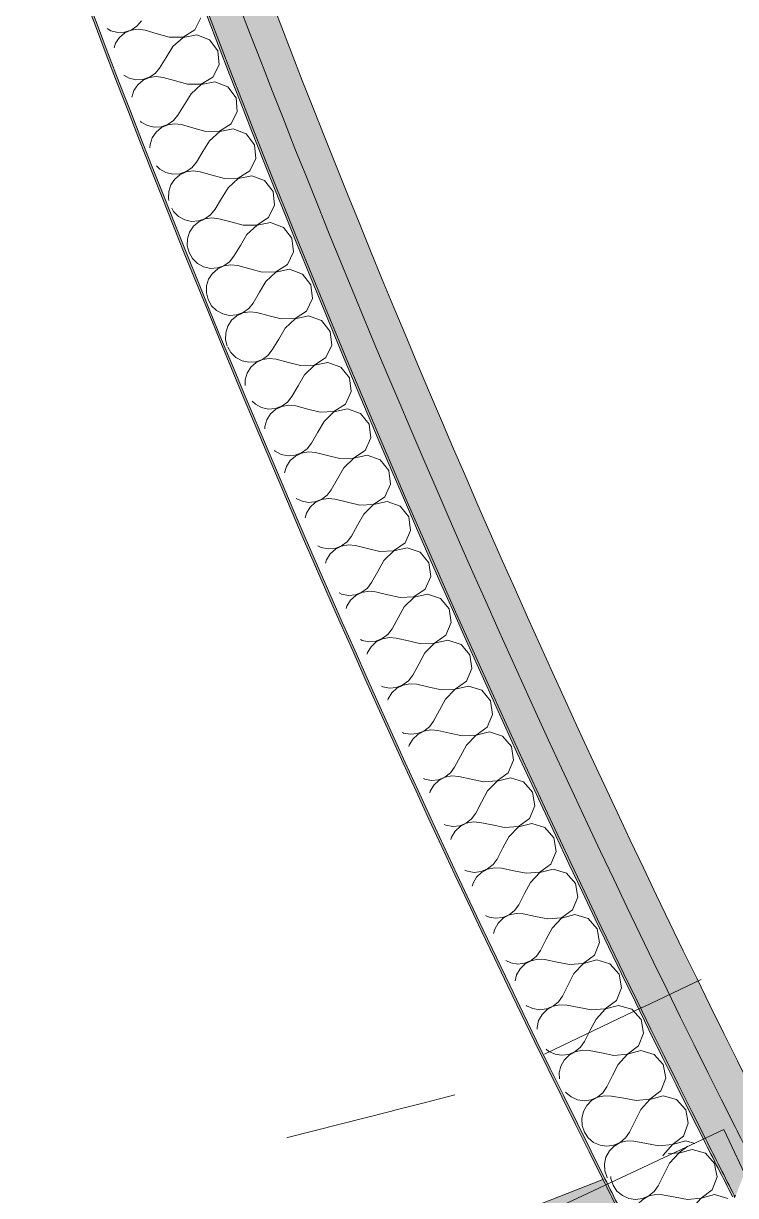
# Model space of a CAD drawing. Header units: millimetres. Extents: x -89663 to 74273, y -103666 to 18539.
# Drawn here: x -40965 to -40629, y -66447 to -65893 of the extents above; entities that cross this region are included whole.
import ezdxf
from ezdxf.enums import TextEntityAlignment as Align

# ---------------------------------------------------------------- set-up
doc = ezdxf.new("R2010")
doc.units = ezdxf.units.MM
doc.header["$MEASUREMENT"] = 0
doc.linetypes.add('Double Dashed', pattern=[1093.611073, 529.166651, -211.666656, 141.111112, -211.666656])
doc.linetypes.add('Hidden Line', pattern=[55, 45, -10])
for name, color, linetype in [('A-25-M_Wall_Ext', 7, 'Continuous'), ('A-25-M_Wall_Int', 7, 'Continuous'), ('New_A-05-M_Gross_Int_Circulation', 7, 'Continuous'), ('New_A-15-MG_Structural_Grid_Phase_2', 7, 'Continuous'), ('New_A-20-M_Floor_Slab', 7, 'Continuous'), ('New_A-20-M_Hard_Landscape', 7, 'Continuous'), ('New_A-25-M_Wall_Ext', 7, 'Continuous'), ('New_A-25-M_Wall_Int', 7, 'Continuous'), ('New_ArchiCAD Doors', 7, 'Continuous')]:
    doc.layers.add(name, color=color, linetype=linetype)
for name, color, linetype, lineweight in [('A-25-M_Wall_Ext_Pen_No__87', 8, 'Continuous', 20), ('A-25-M_Wall_Int_Pen_No__1', 7, 'Continuous', 13), ('A-25-M_Wall_Int_Pen_No__150', 7, 'Continuous', 0), ('New_A-20-M_Floor_Slab_Pen_No__89', 8, 'Continuous', 20), ('New_A-25-M_Wall_Ext_Pen_No__87', 8, 'Continuous', 20), ('New_ArchiCAD Doors_Pen_No__1', 7, 'Continuous', 13), ('New_ArchiCAD Zone Stamps_Pen_No__9', 7, 'Continuous', 13)]:
    doc.layers.add(name, color=color, linetype=linetype, lineweight=lineweight)
for name, color, linetype, lineweight, true_color in [('A-25-M_Wall_Int_Pen_No__107', 7, 'Continuous', 15, 0xa6a6a6), ('A-25-M_Wall_Int_Pen_No__81', 7, 'Continuous', 20, 0x6a6a6a), ('New_A-05-M_Gross_Int_Circulation_Pen_No__74', 7, 'Continuous', 20, 0x606060), ('New_A-15-MG_Structural_Grid_Phase_2_Pen_No__222', 7, 'Continuous', 13, 0x65af33), ('New_A-20-M_Hard_Landscape_Pen_No__53', 7, 'Continuous', 35, 0x444444)]:
    doc.layers.add(name, color=color, linetype=linetype, lineweight=lineweight, true_color=true_color)
doc.styles.add('GENERATED_STYLE_1', font='')
doc.styles.add('GENERATED_STYLE_3', font='')
doc.styles.get('GENERATED_STYLE_1').set_extended_font_data('Arial', bold=True)
doc.styles.get('GENERATED_STYLE_3').set_extended_font_data('Arial')

# ---------------------------------------------------------------- blocks, each defined once
blk = doc.blocks.new('Stair 07 _INB 0168_3_1', base_point=(-36902.6, -62923.54))
at = {"layer": 'New_A-05-M_Gross_Int_Circulation_Pen_No__74', "linetype": 'Continuous'}
blk.add_line((-41171.42, -66667.35), (-40634.24, -66415.32), dxfattribs=at)
blk.add_arc((-35590.81, -64044.6), 5572.84, 205.17635, 243.44538, dxfattribs=at)
at = {"layer": 'New_ArchiCAD Zone Stamps_Pen_No__9'}
for tag, height, style, p in [('ROOM_NAME', 250, 'GENERATED_STYLE_1', (-37168.15, -61611.29)), ('zoneNameLine2', 250, 'GENERATED_STYLE_1', (-37356.58, -62043.42)), ('ROOM_NUMBER', 200, 'GENERATED_STYLE_3', (-37545.01, -62464.13)), ('measuredAreaCode', 200, 'GENERATED_STYLE_3', (-37702.04, -62824.24)), ('DUMMY_649', 200, 'GENERATED_STYLE_3', (-37394.63, -62958.28)), ('DUMMY_650', 200, 'GENERATED_STYLE_3', (-36905.29, -63171.66)), ('DUMMY_651', 133.33, 'GENERATED_STYLE_3', (-36626, -63278.2))]:
    blk.add_attdef(tag, text='', height=height, rotation=336.4404, dxfattribs=dict(at, style=style)).set_placement(p, align=Align.TOP_LEFT)
blk = doc.blocks.new('Mesh_2_1', base_point=(-42312.96, -61137.43))
at = {"layer": 'New_A-20-M_Hard_Landscape_Pen_No__53', "linetype": 'Continuous', "flags": 128}
blk.add_lwpolyline([(-42312.96, -61137.43), (-44611.59, -60132.63), (-45011.26, -60153.1), (-44779.44, -64647.12, 0.101309), (-40900.75, -69852.74, -0.324783), (-40933.13, -67038.12, -0.084886), (-41989.51, -63759.27, -0.016705)], format="xyb", close=True, dxfattribs=at)
blk = doc.blocks.new('Mesh_5_1', base_point=(-56628.5, -71821.01))
at = {"layer": 'New_A-20-M_Hard_Landscape_Pen_No__53', "linetype": 'Continuous', "flags": 128}
blk.add_lwpolyline([(-50733.29, -76386.27), (-45824.1, -78214.16), (-37862.26, -79362.98), (-25566.81, -79831.65), (-15524.66, -79453.14, 0.018331), (-5629.03, -78358.93), (-5812.18, -77015.43, 0.064555), (8110.91, -71321.81), (8166.87, -71194.51), (9811.35, -67453.22), (11682.05, -63197.26), (9115.45, -62078.09), (8602.87, -63253.59), (5945.5, -69347.79, -0.091986), (-14657.07, -75939.89), (-17579.25, -76160.81, -0.138824), (-37194.67, -72335.54, -0.171752), (-44779.44, -64647.12), (-44956.5, -64631.22), (-45033.77, -63133.21), (-45111.04, -61635.21), (-45188.32, -60137.2), (-45265.59, -58639.19), (-51572.37, -58963.59)], format="xyb", dxfattribs=at)
blk = doc.blocks.new('Slab_46_1', base_point=(-44734.13, -52924.74))
at = {"layer": 'New_A-20-M_Floor_Slab_Pen_No__89', "linetype": 'Continuous', "flags": 128}
blk.add_lwpolyline([(-44734.13, -52924.74), (-44734.3, -52924.72, -0.179811), (-34721.45, -33027.69), (-34721.92, -33027.18), (-25959.6, -24873.2), (-20981.62, -27043.85), (-17009.56, -17934.66), (-17703.34, -17189.12), (-11222.85, -11158.55), (-10852.64, -11556.37), (-2918.66, -4173.23), (921.42, -599.75), (3259.49, -1619.27), (2636.44, -2195.91), (2144.41, -3324.28), (-4596.33, -18782.94), (-10337.07, -31948.28), (-13252.03, -30677.22), (-20095.26, -46371.16, -0.415568), (-30017.22, -50195.91), (-38341.96, -69287.69, -0.234037), (-41521.39, -64901.11, -0.022084), (-42146.95, -60901.38), (-44895.69, -59706.59, -0.043731)], format="xyb", close=True, dxfattribs=at)
blk = doc.blocks.new('Simple Door Opening_8')
at = {"layer": 'New_ArchiCAD Doors_Pen_No__1', "linetype": 'Continuous'}
for p, q in [((-910.94, 0), (-913.35, -14.81)), ((-913.35, -14.81), (-915.75, -29.61)), ((-915.91, -30.6), (-923.94, -79.95)), ((-915.75, -29.61), (-915.91, -30.6)), ((-923.94, -79.95), (-924.1, -80.94))]:
    blk.add_line(p, q, dxfattribs=at)
blk = doc.blocks.new('Wall_143_1', base_point=(-40577.04, -66482.19))
at = {"layer": 'New_ArchiCAD Doors', "color": 251, "linetype": 'Continuous', "lineweight": 20, "true_color": 0x606060, "xscale": -0.9999999999999999, "zscale": 1000, "rotation": 286.2427559394089}
blk.add_blockref('Simple Door Opening_8', (-40899.77, -65469.88), dxfattribs=at)
blk = doc.blocks.new('Simple Door Opening_9')
at = {"layer": 'New_ArchiCAD Doors_Pen_No__1', "linetype": 'Continuous'}
for p, q in [((-848.11, 81.98), (-848.45, 66.98)), ((-848.45, 66.98), (-848.8, 51.99)), ((-848.82, 50.99), (-849.97, 1)), ((-848.8, 51.99), (-848.82, 50.99)), ((-849.97, 1), (-849.99, 0))]:
    blk.add_line(p, q, dxfattribs=at)
blk = doc.blocks.new('Wall_144_1', base_point=(-41650.69, -61617.63))
at = {"layer": 'New_ArchiCAD Doors', "color": 251, "linetype": 'Continuous', "lineweight": 20, "true_color": 0x606060, "xscale": -1, "zscale": 1000, "rotation": 282.9907959315738}
blk.add_blockref('Simple Door Opening_9', (-41031.87, -65591.05), dxfattribs=at)
blk = doc.blocks.new('Wall_232_1', base_point=(-41867.68, -65448.92))
at = {"layer": 'A-25-M_Wall_Ext_Pen_No__87', "linetype": 'Hidden Line'}
for radius, start, end in [(6194.09, 193.727472, 244.836991), (6533.09, 193.696044, 244.871747)]:
    blk.add_arc((-35520.36, -63902.08), radius, start, end, dxfattribs=at)
blk = doc.blocks.new('*X674')
at = {"layer": 'A-25-M_Wall_Int_Pen_No__150', "linetype": 'Continuous'}
for p, q in [((-40660.51, -66426.88), (-40655.48, -66426.43)), ((-40655.44, -66426.51), (-40659.86, -66431.29)), ((-40655.48, -66426.43), (-40651.22, -66423.23)), ((-40649.17, -66424.78), (-40655.44, -66426.51)), ((-40642.92, -66426.6), (-40649.17, -66424.78)), ((-40638.56, -66431.42), (-40642.92, -66426.6)), ((-40659.86, -66431.29), (-40662.55, -66436.61)), ((-40638.05, -66434.17), (-40638.56, -66431.42)), ((-40687.64, -66437.53), (-40687.59, -66438.61)), ((-40662.55, -66436.61), (-40665.23, -66441.93)), ((-40687.59, -66438.61), (-40686.55, -66441.75)), ((-40686.55, -66441.75), (-40684.7, -66444.49)), ((-40667.1, -66444.64), (-40665.23, -66441.93)), ((-40684.7, -66444.49), (-40682.17, -66446.63)), ((-40682.17, -66446.63), (-40679.16, -66447.98)), ((-40679.16, -66447.98), (-40675.91, -66448.47)), ((-40675.91, -66448.47), (-40673.71, -66448.17)), ((-40669.29, -66446.44), (-40667.1, -66444.64))]:
    blk.add_line(p, q, dxfattribs=at)
blk = doc.blocks.new('*X675')
at = {"layer": 'A-25-M_Wall_Int_Pen_No__150', "linetype": 'Continuous'}
for p, q in [((-40639.73, -66443.89), (-40637.37, -66437.82)), ((-40637.37, -66437.82), (-40638.05, -66434.17)), ((-40644.91, -66447.81), (-40639.73, -66443.89)), ((-40672.46, -66448.41), (-40674.79, -66450.73)), ((-40673.71, -66448.17), (-40672.65, -66448.03)), ((-40672.65, -66448.03), (-40669.64, -66446.72)), ((-40669.59, -66446.81), (-40672.46, -66448.41)), ((-40669.64, -66446.72), (-40669.29, -66446.44)), ((-40666.4, -66446.06), (-40669.59, -66446.81)), ((-40663.11, -66446.22), (-40666.4, -66446.06)), ((-40657.25, -66447.32), (-40663.11, -66446.22)), ((-40651.39, -66448.42), (-40657.25, -66447.32)), ((-40651.39, -66448.42), (-40644.91, -66447.81)), ((-40644.87, -66447.9), (-40649.27, -66452.7)), ((-40638.61, -66446.14), (-40644.87, -66447.9)), ((-40632.35, -66447.93), (-40638.61, -66446.14)), ((-40632.27, -66448.02), (-40632.35, -66447.93)), ((-40676.38, -66453.61), (-40677.13, -66456.83)), ((-40674.79, -66450.73), (-40676.38, -66453.61)), ((-40649.27, -66452.7), (-40650.51, -66455.18)), ((-40677.13, -66456.83), (-40676.97, -66460.13)), ((-40676.97, -66460.13), (-40675.92, -66463.27)), ((-40675.92, -66463.27), (-40674.9, -66464.76))]:
    blk.add_line(p, q, dxfattribs=at)
blk = doc.blocks.new('Wall_240_1', base_point=(-41101.9, -66688.31))
at = {"layer": 'A-25-M_Wall_Int_Pen_No__107', "linetype": 'Continuous'}
for points in [[(-40621.94, -66427.84), (-40621.21, -66427.56), (-40614.34, -66409.65, -0.000037), (-40614.72, -66408.89), (-40628.74, -66414.4, 0.00066)], [(-40635.96, -66433.35), (-40621.94, -66427.84, -0.00066), (-40628.74, -66414.4), (-40642.76, -66419.91, 0.000658)], [(-40629.12, -66446.78), (-40628.49, -66446.53), (-40621.58, -66428.54, -0.000034), (-40621.94, -66427.84), (-40635.96, -66433.35, 0.000659)], [(-40788.72, -66493.34), (-40684.58, -66452.44, -0.000652), (-40691.37, -66439), (-40795.34, -66479.83, 0.000641)]]:
    blk.add_hatch(color=256, dxfattribs=at).paths.add_polyline_path(points)
at = {"layer": 'A-25-M_Wall_Int_Pen_No__81', "linetype": 'Continuous', "lineweight": 0, "true_color": 0x353535}
for points in [[(-40636.9, -66433.72), (-40635.96, -66433.35, -0.000658), (-40642.76, -66419.91), (-40643.7, -66420.27, 0.000658)], [(-40630.06, -66447.15), (-40629.12, -66446.78, -0.000659), (-40635.96, -66433.35), (-40636.9, -66433.72, 0.000658)], [(-40684.58, -66452.44), (-40683.65, -66452.08, -0.000653), (-40690.44, -66438.63), (-40691.37, -66439, 0.000652)], [(-40629.08, -66447.84), (-40628.97, -66447.8), (-40628.54, -66446.68, -0.000005), (-40628.59, -66446.57), (-40629.53, -66446.94, 0.000044)]]:
    blk.add_hatch(color=250, dxfattribs=at).paths.add_polyline_path(points)
at = {"layer": 'A-25-M_Wall_Int_Pen_No__1', "linetype": 'Continuous'}
blk.add_line((-40628.59, -66446.57), (-40629.53, -66446.94), dxfattribs=at)
at = {"layer": 'A-25-M_Wall_Int_Pen_No__1', "linetype": 'Continuous', "flags": 128}
blk.add_lwpolyline([(-40691.37, -66439), (-40795.34, -66479.83)], dxfattribs=at)
at = {"layer": 'A-25-M_Wall_Int_Pen_No__1', "linetype": 'Continuous'}
for radius, start, end in [(5705.97, 206.77273, 206.92402), (5721.97, 206.75777, 206.90864), (5720.97, 206.75871, 206.9096), (5721.97, 206.90864, 207.05955), (5720.97, 206.9096, 207.06053), (5772.97, 206.710666, 206.860188), (5771.97, 206.711582, 206.86113)]:
    blk.add_arc((-35534.44, -63844.13), radius, start, end, dxfattribs=at)
at = {"layer": 'A-25-M_Wall_Int', "color": 250, "lineweight": 50, "true_color": 0x2a2a2a}
for name in ['*X674', '*X675']:
    blk.add_blockref(name, (0, 0), dxfattribs=at)
blk = doc.blocks.new('*X739')
at = {"layer": 'A-25-M_Wall_Int_Pen_No__150', "linetype": 'Continuous'}
for p, q in [((-40884.32, -65895.67), (-40881.4, -65889.86)), ((-40925.79, -65894.99), (-40923.97, -65896.03)), ((-40914.36, -65895.68), (-40911.64, -65893.84)), ((-40911.07, -65895.32), (-40914.33, -65895.77)), ((-40911.64, -65893.84), (-40909.52, -65891.32)), ((-40907.82, -65895.79), (-40911.07, -65895.32)), ((-40923.97, -65896.03), (-40920.77, -65896.82)), ((-40919.87, -65899.18), (-40921.73, -65901.9)), ((-40920.77, -65896.82), (-40917.49, -65896.69)), ((-40917.34, -65897.08), (-40919.87, -65899.18)), ((-40917.49, -65896.69), (-40914.36, -65895.68)), ((-40914.33, -65895.77), (-40917.34, -65897.08)), ((-40902.09, -65897.44), (-40907.82, -65895.79)), ((-40896.36, -65899.08), (-40902.09, -65897.44)), ((-40896.36, -65899.08), (-40889.85, -65899.09)), ((-40889.82, -65899.18), (-40894.65, -65903.54)), ((-40889.85, -65899.09), (-40884.32, -65895.67)), ((-40883.42, -65898.02), (-40889.82, -65899.18)), ((-40877.36, -65900.4), (-40883.42, -65898.02)), ((-40873.45, -65905.6), (-40877.36, -65900.4)), ((-40921.73, -65901.9), (-40922.49, -65904.16)), ((-40894.65, -65903.54), (-40897.81, -65908.6)), ((-40872.85, -65912.07), (-40873.45, -65905.6)), ((-40897.81, -65908.6), (-40900.96, -65913.66)), ((-40875.74, -65917.9), (-40872.85, -65912.07)), ((-40917.86, -65917.03), (-40915.39, -65918.42)), ((-40905.79, -65918.03), (-40903.07, -65916.18)), ((-40902.5, -65917.66), (-40905.75, -65918.12)), ((-40903.07, -65916.18), (-40900.96, -65913.66)), ((-40899.24, -65918.12), (-40902.5, -65917.66)), ((-40915.39, -65918.42), (-40912.19, -65919.2)), ((-40911.28, -65921.56), (-40913.13, -65924.28)), ((-40912.19, -65919.2), (-40908.9, -65919.06)), ((-40908.75, -65919.45), (-40911.28, -65921.56)), ((-40908.9, -65919.06), (-40905.79, -65918.03)), ((-40905.75, -65918.12), (-40908.75, -65919.45)), ((-40893.51, -65919.74), (-40899.24, -65918.12)), ((-40887.77, -65921.36), (-40893.51, -65919.74)), ((-40887.77, -65921.36), (-40881.26, -65921.34)), ((-40881.23, -65921.43), (-40886.04, -65925.81)), ((-40881.26, -65921.34), (-40875.74, -65917.9)), ((-40874.83, -65920.25), (-40881.23, -65921.43)), ((-40868.76, -65922.6), (-40874.83, -65920.25)), ((-40864.83, -65927.78), (-40868.76, -65922.6)), ((-40913.13, -65924.28), (-40914.14, -65927.35)), ((-40886.04, -65925.81), (-40889.18, -65930.88)), ((-40864.21, -65934.25), (-40864.83, -65927.78)), ((-40889.18, -65930.88), (-40892.31, -65935.95)), ((-40867.07, -65940.09), (-40864.21, -65934.25)), ((-40910.06, -65938.7), (-40909.59, -65939.17)), ((-40909.59, -65939.17), (-40906.72, -65940.78)), ((-40897.12, -65940.35), (-40894.41, -65938.49)), ((-40894.41, -65938.49), (-40892.31, -65935.95)), ((-40906.72, -65940.78), (-40903.51, -65941.54)), ((-40902.59, -65943.9), (-40904.43, -65946.63)), ((-40903.51, -65941.54), (-40900.23, -65941.39)), ((-40900.08, -65941.78), (-40902.59, -65943.9)), ((-40900.23, -65941.39), (-40897.12, -65940.35)), ((-40897.08, -65940.44), (-40900.08, -65941.78)), ((-40893.83, -65939.97), (-40897.08, -65940.44)), ((-40890.57, -65940.41), (-40893.83, -65939.97)), ((-40884.83, -65942.01), (-40890.57, -65940.41)), ((-40879.09, -65943.61), (-40884.83, -65942.01)), ((-40879.09, -65943.61), (-40872.58, -65943.56)), ((-40872.54, -65943.65), (-40877.34, -65948.05)), ((-40872.58, -65943.56), (-40867.07, -65940.09)), ((-40866.15, -65942.44), (-40872.54, -65943.65)), ((-40860.07, -65944.76), (-40866.15, -65942.44)), ((-40856.12, -65949.93), (-40860.07, -65944.76)), ((-40905.45, -65949.77), (-40905.51, -65951.33)), ((-40904.43, -65946.63), (-40905.45, -65949.77)), ((-40877.34, -65948.05), (-40880.45, -65953.13)), ((-40855.47, -65956.4), (-40856.12, -65949.93)), ((-40880.45, -65953.13), (-40883.57, -65958.21)), ((-40858.31, -65962.25), (-40855.47, -65956.4)), ((-40902.42, -65959.92), (-40900.84, -65961.5)), ((-40900.84, -65961.5), (-40897.95, -65963.1)), ((-40888.35, -65962.63), (-40885.65, -65960.76)), ((-40885.65, -65960.76), (-40883.57, -65958.21)), ((-40897.95, -65963.1), (-40894.75, -65963.85)), ((-40893.81, -65966.2), (-40895.64, -65968.94)), ((-40894.75, -65963.85), (-40891.46, -65963.69)), ((-40891.31, -65964.07), (-40893.81, -65966.2)), ((-40891.46, -65963.69), (-40888.35, -65962.63)), ((-40888.32, -65962.72), (-40891.31, -65964.07)), ((-40885.07, -65962.24), (-40888.32, -65962.72)), ((-40881.81, -65962.66), (-40885.07, -65962.24)), ((-40876.06, -65964.24), (-40881.81, -65962.66)), ((-40870.31, -65965.81), (-40876.06, -65964.24)), ((-40870.31, -65965.81), (-40863.8, -65965.74)), ((-40863.77, -65965.83), (-40868.54, -65970.25)), ((-40863.8, -65965.74), (-40858.31, -65962.25)), ((-40857.38, -65964.59), (-40863.77, -65965.83)), ((-40851.29, -65966.89), (-40857.38, -65964.59)), ((-40847.32, -65972.04), (-40851.29, -65966.89)), ((-40896.65, -65972.08), (-40896.76, -65975.38)), ((-40895.64, -65968.94), (-40896.65, -65972.08)), ((-40868.54, -65970.25), (-40871.64, -65975.34)), ((-40846.64, -65978.51), (-40847.32, -65972.04)), ((-40896.76, -65975.38), (-40896.56, -65976.23)), ((-40871.64, -65975.34), (-40874.73, -65980.44)), ((-40849.46, -65984.37), (-40846.64, -65978.51)), ((-40895.24, -65979.89), (-40894.34, -65981.48)), ((-40894.34, -65981.48), (-40891.99, -65983.8)), ((-40891.99, -65983.8), (-40889.09, -65985.39)), ((-40879.5, -65984.87), (-40876.81, -65982.99)), ((-40876.81, -65982.99), (-40874.73, -65980.44)), ((-40889.09, -65985.39), (-40885.88, -65986.12)), ((-40884.94, -65988.47), (-40886.76, -65991.22)), ((-40885.88, -65986.12), (-40882.6, -65985.94)), ((-40882.45, -65986.33), (-40884.94, -65988.47)), ((-40882.6, -65985.94), (-40879.5, -65984.87)), ((-40879.46, -65984.96), (-40882.45, -65986.33)), ((-40876.21, -65984.47), (-40879.46, -65984.96)), ((-40872.95, -65984.88), (-40876.21, -65984.47)), ((-40867.2, -65986.43), (-40872.95, -65984.88)), ((-40861.44, -65987.98), (-40867.2, -65986.43)), ((-40861.44, -65987.98), (-40854.93, -65987.88)), ((-40854.9, -65987.97), (-40859.66, -65992.41)), ((-40854.93, -65987.88), (-40849.46, -65984.37)), ((-40848.52, -65986.7), (-40854.9, -65987.97)), ((-40842.42, -65988.98), (-40848.52, -65986.7)), ((-40838.42, -65994.11), (-40842.42, -65988.98)), ((-40887.75, -65994.36), (-40887.85, -65997.66)), ((-40886.76, -65991.22), (-40887.75, -65994.36)), ((-40859.66, -65992.41), (-40862.73, -65997.52)), ((-40837.72, -66000.58), (-40838.42, -65994.11)), ((-40887.85, -65997.66), (-40887.05, -66000.87)), ((-40862.73, -65997.52), (-40865.8, -66002.63)), ((-40840.51, -66006.45), (-40837.72, -66000.58)), ((-40887.05, -66000.87), (-40885.4, -66003.75)), ((-40885.4, -66003.75), (-40883.04, -66006.06)), ((-40883.04, -66006.06), (-40880.14, -66007.63)), ((-40870.55, -66007.08), (-40867.86, -66005.19)), ((-40867.86, -66005.19), (-40865.8, -66002.63)), ((-40880.14, -66007.63), (-40876.93, -66008.35)), ((-40875.98, -66010.7), (-40877.78, -66013.45)), ((-40876.93, -66008.35), (-40873.65, -66008.16)), ((-40873.49, -66008.55), (-40875.98, -66010.7)), ((-40873.65, -66008.16), (-40870.55, -66007.08)), ((-40870.51, -66007.17), (-40873.49, -66008.55)), ((-40867.27, -66006.66), (-40870.51, -66007.17)), ((-40864, -66007.06), (-40867.27, -66006.66)), ((-40858.24, -66008.59), (-40864, -66007.06)), ((-40852.48, -66010.11), (-40858.24, -66008.59)), ((-40852.48, -66010.11), (-40845.97, -66009.99)), ((-40845.94, -66010.08), (-40850.68, -66014.54)), ((-40845.97, -66009.99), (-40840.51, -66006.45)), ((-40839.56, -66008.78), (-40845.94, -66010.08)), ((-40833.45, -66011.03), (-40839.56, -66008.78)), ((-40829.44, -66016.15), (-40833.45, -66011.03)), ((-40878.77, -66016.6), (-40878.85, -66019.91)), ((-40877.78, -66013.45), (-40878.77, -66016.6)), ((-40850.68, -66014.54), (-40853.73, -66019.65)), ((-40828.7, -66022.61), (-40829.44, -66016.15)), ((-40878.85, -66019.91), (-40878.04, -66023.11)), ((-40853.73, -66019.65), (-40856.78, -66024.78)), ((-40831.47, -66028.5), (-40828.7, -66022.61)), ((-40878.04, -66023.11), (-40876.38, -66025.98)), ((-40876.38, -66025.98), (-40874.01, -66028.28)), ((-40874.01, -66028.28), (-40871.1, -66029.84)), ((-40861.51, -66029.25), (-40858.83, -66027.35)), ((-40858.83, -66027.35), (-40856.78, -66024.78)), ((-40836.92, -66032.06), (-40831.47, -66028.5)), ((-40871.1, -66029.84), (-40867.89, -66030.55)), ((-40866.93, -66032.89), (-40868.72, -66035.65)), ((-40867.89, -66030.55), (-40864.6, -66030.35)), ((-40864.45, -66030.73), (-40866.93, -66032.89)), ((-40864.6, -66030.35), (-40861.51, -66029.25)), ((-40861.47, -66029.34), (-40864.45, -66030.73)), ((-40858.23, -66028.82), (-40861.47, -66029.34)), ((-40854.96, -66029.2), (-40858.23, -66028.82)), ((-40849.2, -66030.71), (-40854.96, -66029.2)), ((-40843.43, -66032.21), (-40849.2, -66030.71)), ((-40843.43, -66032.21), (-40836.92, -66032.06)), ((-40836.88, -66032.14), (-40841.61, -66036.62)), ((-40830.51, -66030.82), (-40836.88, -66032.14)), ((-40824.4, -66033.05), (-40830.51, -66030.82)), ((-40820.36, -66038.15), (-40824.4, -66033.05)), ((-40869.69, -66038.81), (-40869.76, -66042.11)), ((-40868.72, -66035.65), (-40869.69, -66038.81)), ((-40841.61, -66036.62), (-40844.64, -66041.76)), ((-40819.6, -66044.61), (-40820.36, -66038.15)), ((-40869.76, -66042.11), (-40868.99, -66045.09)), ((-40844.64, -66041.76), (-40847.66, -66046.89)), ((-40822.34, -66050.51), (-40819.6, -66044.61)), ((-40868.73, -66045.65), (-40867.26, -66048.17)), ((-40867.26, -66048.17), (-40864.88, -66050.47)), ((-40864.88, -66050.47), (-40861.97, -66052.02)), ((-40852.38, -66051.38), (-40849.71, -66049.47)), ((-40849.71, -66049.47), (-40847.66, -66046.89)), ((-40827.78, -66054.09), (-40822.34, -66050.51)), ((-40861.97, -66052.02), (-40858.75, -66052.71)), ((-40857.78, -66055.05), (-40859.56, -66057.82)), ((-40858.75, -66052.71), (-40855.47, -66052.49)), ((-40855.31, -66052.88), (-40857.78, -66055.05)), ((-40855.47, -66052.49), (-40852.38, -66051.38)), ((-40852.34, -66051.47), (-40855.31, -66052.88)), ((-40849.1, -66050.94), (-40852.34, -66051.47)), ((-40845.83, -66051.31), (-40849.1, -66050.94)), ((-40840.06, -66052.79), (-40845.83, -66051.31)), ((-40834.28, -66054.27), (-40840.06, -66052.79)), ((-40834.28, -66054.27), (-40827.78, -66054.09)), ((-40827.74, -66054.18), (-40832.44, -66058.67)), ((-40821.37, -66052.83), (-40827.74, -66054.18)), ((-40815.25, -66055.03), (-40821.37, -66052.83)), ((-40811.19, -66060.11), (-40815.25, -66055.03)), ((-40860.52, -66060.97), (-40860.56, -66063.66)), ((-40859.56, -66057.82), (-40860.52, -66060.97)), ((-40832.44, -66058.67), (-40835.45, -66063.82)), ((-40810.4, -66066.56), (-40811.19, -66060.11)), ((-40835.45, -66063.82), (-40838.46, -66068.97)), ((-40813.12, -66072.48), (-40810.4, -66066.56)), ((-40857.15, -66071.19), (-40855.66, -66072.61)), ((-40855.66, -66072.61), (-40852.74, -66074.15)), ((-40843.15, -66073.48), (-40840.49, -66071.55)), ((-40840.49, -66071.55), (-40838.46, -66068.97)), ((-40818.54, -66076.08), (-40813.12, -66072.48)), ((-40852.74, -66074.15), (-40849.52, -66074.83)), ((-40848.54, -66077.16), (-40850.31, -66079.94)), ((-40849.52, -66074.83), (-40846.24, -66074.6)), ((-40846.08, -66074.98), (-40848.54, -66077.16)), ((-40846.24, -66074.6), (-40843.15, -66073.48)), ((-40843.11, -66073.57), (-40846.08, -66074.98)), ((-40839.88, -66073.02), (-40843.11, -66073.57)), ((-40836.61, -66073.38), (-40839.88, -66073.02)), ((-40830.83, -66074.83), (-40836.61, -66073.38)), ((-40825.05, -66076.29), (-40830.83, -66074.83)), ((-40825.05, -66076.29), (-40818.54, -66076.08)), ((-40818.5, -66076.17), (-40823.19, -66080.69)), ((-40812.14, -66074.79), (-40818.5, -66076.17)), ((-40806.01, -66076.97), (-40812.14, -66074.79)), ((-40801.93, -66082.03), (-40806.01, -66076.97)), ((-40851.25, -66083.1), (-40851.27, -66084.15)), ((-40850.31, -66079.94), (-40851.25, -66083.1)), ((-40823.19, -66080.69), (-40826.18, -66085.84)), ((-40801.12, -66088.48), (-40801.93, -66082.03)), ((-40826.18, -66085.84), (-40829.16, -66091)), ((-40803.81, -66094.41), (-40801.12, -66088.48)), ((-40846.57, -66094.51), (-40846.34, -66094.72)), ((-40846.34, -66094.72), (-40843.42, -66096.25)), ((-40833.84, -66095.53), (-40831.18, -66093.59)), ((-40831.18, -66093.59), (-40829.16, -66091)), ((-40809.22, -66098.03), (-40803.81, -66094.41)), ((-40843.42, -66096.25), (-40840.2, -66096.91)), ((-40839.21, -66099.24), (-40840.96, -66102.03)), ((-40840.2, -66096.91), (-40836.92, -66096.67)), ((-40836.76, -66097.05), (-40839.21, -66099.24)), ((-40836.92, -66096.67), (-40833.84, -66095.53)), ((-40833.8, -66095.62), (-40836.76, -66097.05)), ((-40830.56, -66095.06), (-40833.8, -66095.62)), ((-40827.29, -66095.4), (-40830.56, -66095.06)), ((-40821.51, -66096.84), (-40827.29, -66095.4)), ((-40815.72, -66098.27), (-40821.51, -66096.84)), ((-40815.72, -66098.27), (-40809.22, -66098.03)), ((-40809.18, -66098.12), (-40813.84, -66102.66)), ((-40802.82, -66096.72), (-40809.18, -66098.12)), ((-40796.68, -66098.87), (-40802.82, -66096.72)), ((-40792.58, -66103.92), (-40796.68, -66098.87)), ((-40840.96, -66102.03), (-40841.83, -66104.96)), ((-40813.84, -66102.66), (-40816.81, -66107.83)), ((-40791.74, -66110.37), (-40792.58, -66103.92)), ((-40816.81, -66107.83), (-40819.77, -66113)), ((-40794.41, -66116.3), (-40791.74, -66110.37)), ((-40836.31, -66117.11), (-40834.01, -66118.3)), ((-40824.43, -66117.55), (-40821.78, -66115.6)), ((-40821.16, -66117.06), (-40824.39, -66117.64)), ((-40821.78, -66115.6), (-40819.77, -66113)), ((-40817.88, -66117.39), (-40821.16, -66117.06)), ((-40799.8, -66119.95), (-40794.41, -66116.3)), ((-40834.01, -66118.3), (-40830.78, -66118.96)), ((-40829.78, -66121.28), (-40831.53, -66124.07)), ((-40830.78, -66118.96), (-40827.51, -66118.7)), ((-40827.34, -66119.08), (-40829.78, -66121.28)), ((-40827.51, -66118.7), (-40824.43, -66117.55)), ((-40824.39, -66117.64), (-40827.34, -66119.08)), ((-40812.09, -66118.8), (-40817.88, -66117.39)), ((-40806.3, -66120.21), (-40812.09, -66118.8)), ((-40806.3, -66120.21), (-40799.8, -66119.95)), ((-40799.76, -66120.03), (-40804.41, -66124.59)), ((-40793.41, -66118.61), (-40799.76, -66120.03)), ((-40787.26, -66120.73), (-40793.41, -66118.61)), ((-40783.14, -66125.76), (-40787.26, -66120.73)), ((-40831.53, -66124.07), (-40832.16, -66126.26)), ((-40804.41, -66124.59), (-40807.35, -66129.77)), ((-40782.27, -66132.21), (-40783.14, -66125.76)), ((-40807.35, -66129.77), (-40810.29, -66134.96)), ((-40784.91, -66138.15), (-40782.27, -66132.21)), ((-40814.93, -66139.53), (-40812.29, -66137.57)), ((-40811.66, -66139.03), (-40814.89, -66139.62)), ((-40812.29, -66137.57), (-40810.29, -66134.96)), ((-40808.39, -66139.34), (-40811.66, -66139.03)), ((-40802.59, -66140.73), (-40808.39, -66139.34)), ((-40790.29, -66141.82), (-40784.91, -66138.15)), ((-40826.17, -66139.47), (-40824.51, -66140.32)), ((-40824.51, -66140.32), (-40821.28, -66140.96)), ((-40820.27, -66143.28), (-40822, -66146.08)), ((-40821.28, -66140.96), (-40818, -66140.69)), ((-40817.84, -66141.07), (-40820.27, -66143.28)), ((-40818, -66140.69), (-40814.93, -66139.53)), ((-40814.89, -66139.62), (-40817.84, -66141.07)), ((-40796.79, -66142.11), (-40802.59, -66140.73)), ((-40796.79, -66142.11), (-40790.29, -66141.82)), ((-40790.25, -66141.91), (-40794.88, -66146.49)), ((-40783.91, -66140.46), (-40790.25, -66141.91)), ((-40777.75, -66142.55), (-40783.91, -66140.46)), ((-40773.6, -66147.57), (-40777.75, -66142.55)), ((-40822, -66146.08), (-40822.45, -66147.66)), ((-40794.88, -66146.49), (-40797.8, -66151.68)), ((-40772.71, -66154.01), (-40773.6, -66147.57)), ((-40797.8, -66151.68), (-40800.72, -66156.88)), ((-40775.33, -66159.97), (-40772.71, -66154.01)), ((-40808.41, -66162.64), (-40805.34, -66161.47)), ((-40805.34, -66161.47), (-40802.71, -66159.49)), ((-40802.07, -66160.95), (-40805.3, -66161.55)), ((-40802.71, -66159.49), (-40800.72, -66156.88)), ((-40798.8, -66161.26), (-40802.07, -66160.95)), ((-40792.99, -66162.62), (-40798.8, -66161.26)), ((-40780.69, -66163.66), (-40775.33, -66159.97)), ((-40816.08, -66161.71), (-40814.91, -66162.3)), ((-40814.91, -66162.3), (-40811.68, -66162.93)), ((-40810.66, -66165.24), (-40812.39, -66168.05)), ((-40811.68, -66162.93), (-40808.41, -66162.64)), ((-40808.24, -66163.02), (-40810.66, -66165.24)), ((-40805.3, -66161.55), (-40808.24, -66163.02)), ((-40787.19, -66163.97), (-40792.99, -66162.62)), ((-40787.19, -66163.97), (-40780.69, -66163.66)), ((-40780.65, -66163.74), (-40785.26, -66168.34)), ((-40774.31, -66162.27), (-40780.65, -66163.74)), ((-40768.14, -66164.34), (-40774.31, -66162.27)), ((-40763.98, -66169.33), (-40768.14, -66164.34)), ((-40812.39, -66168.05), (-40812.7, -66169.16)), ((-40785.26, -66168.34), (-40788.16, -66173.55)), ((-40763.06, -66175.77), (-40763.98, -66169.33)), ((-40788.16, -66173.55), (-40791.06, -66178.75)), ((-40765.66, -66181.74), (-40763.06, -66175.77)), ((-40798.72, -66184.55), (-40795.66, -66183.36)), ((-40795.62, -66183.45), (-40798.55, -66184.93)), ((-40795.66, -66183.36), (-40793.04, -66181.38)), ((-40792.39, -66182.84), (-40795.62, -66183.45)), ((-40793.04, -66181.38), (-40791.06, -66178.75)), ((-40789.11, -66183.13), (-40792.39, -66182.84)), ((-40783.31, -66184.46), (-40789.11, -66183.13)), ((-40771, -66185.45), (-40765.66, -66181.74)), ((-40806.04, -66183.83), (-40805.23, -66184.24)), ((-40805.23, -66184.24), (-40801.99, -66184.85)), ((-40800.96, -66187.16), (-40802.68, -66189.97)), ((-40801.99, -66184.85), (-40798.72, -66184.55)), ((-40798.55, -66184.93), (-40800.96, -66187.16)), ((-40777.5, -66185.8), (-40783.31, -66184.46)), ((-40777.5, -66185.8), (-40771, -66185.45)), ((-40770.96, -66185.54), (-40775.55, -66190.15)), ((-40764.63, -66184.03), (-40770.96, -66185.54)), ((-40758.45, -66186.08), (-40764.63, -66184.03)), ((-40754.27, -66191.06), (-40758.45, -66186.08)), ((-40802.68, -66189.97), (-40802.89, -66190.76)), ((-40775.55, -66190.15), (-40778.43, -66195.37)), ((-40753.32, -66197.49), (-40754.27, -66191.06)), ((-40778.43, -66195.37), (-40781.3, -66200.59)), ((-40755.89, -66203.47), (-40753.32, -66197.49)), ((-40796.06, -66205.83), (-40795.45, -66206.13)), ((-40788.94, -66206.42), (-40785.88, -66205.22)), ((-40785.84, -66205.31), (-40788.77, -66206.8)), ((-40785.88, -66205.22), (-40783.27, -66203.23)), ((-40782.62, -66204.68), (-40785.84, -66205.31)), ((-40783.27, -66203.23), (-40781.3, -66200.59)), ((-40779.34, -66204.96), (-40782.62, -66204.68)), ((-40773.53, -66206.27), (-40779.34, -66204.96)), ((-40761.22, -66207.21), (-40755.89, -66203.47)), ((-40754.85, -66205.76), (-40761.18, -66207.29)), ((-40748.67, -66207.78), (-40754.85, -66205.76)), ((-40795.45, -66206.13), (-40792.21, -66206.73)), ((-40791.18, -66209.04), (-40792.88, -66211.86)), ((-40792.21, -66206.73), (-40788.94, -66206.42)), ((-40788.77, -66206.8), (-40791.18, -66209.04)), ((-40767.71, -66207.58), (-40773.53, -66206.27)), ((-40767.71, -66207.58), (-40761.22, -66207.21)), ((-40761.18, -66207.29), (-40765.75, -66211.93)), ((-40744.46, -66212.74), (-40748.67, -66207.78)), ((-40792.88, -66211.86), (-40793.04, -66212.48)), ((-40765.75, -66211.93), (-40768.61, -66217.16)), ((-40743.49, -66219.17), (-40744.46, -66212.74)), ((-40773.42, -66225.03), (-40771.46, -66222.39)), ((-40768.61, -66217.16), (-40771.46, -66222.39)), ((-40746.03, -66225.16), (-40743.49, -66219.17)), ((-40786.13, -66227.72), (-40785.58, -66227.99)), ((-40785.58, -66227.99), (-40782.34, -66228.58)), ((-40779.07, -66228.25), (-40776.02, -66227.04)), ((-40775.98, -66227.13), (-40778.9, -66228.63)), ((-40776.02, -66227.04), (-40773.42, -66225.03)), ((-40772.76, -66226.48), (-40775.98, -66227.13)), ((-40769.48, -66226.75), (-40772.76, -66226.48)), ((-40763.66, -66228.03), (-40769.48, -66226.75)), ((-40751.35, -66228.92), (-40746.03, -66225.16)), ((-40744.99, -66227.45), (-40751.31, -66229.01)), ((-40738.79, -66229.44), (-40744.99, -66227.45)), ((-40781.3, -66230.88), (-40782.98, -66233.71)), ((-40782.34, -66228.58), (-40779.07, -66228.25)), ((-40778.9, -66228.63), (-40781.3, -66230.88)), ((-40757.84, -66229.32), (-40763.66, -66228.03)), ((-40757.84, -66229.32), (-40751.35, -66228.92)), ((-40751.31, -66229.01), (-40755.86, -66233.66)), ((-40734.57, -66234.39), (-40738.79, -66229.44)), ((-40782.98, -66233.71), (-40783.14, -66234.3)), ((-40758.69, -66238.9), (-40761.53, -66244.15)), ((-40755.86, -66233.66), (-40758.69, -66238.9)), ((-40733.57, -66240.81), (-40734.57, -66234.39)), ((-40763.47, -66246.8), (-40761.53, -66244.15)), ((-40736.09, -66246.81), (-40733.57, -66240.81)), ((-40776.24, -66249.5), (-40775.62, -66249.81)), ((-40775.62, -66249.81), (-40772.38, -66250.38)), ((-40772.38, -66250.38), (-40769.11, -66250.04)), ((-40769.11, -66250.04), (-40766.07, -66248.81)), ((-40766.03, -66248.9), (-40768.94, -66250.42)), ((-40766.07, -66248.81), (-40763.47, -66246.8)), ((-40762.81, -66248.24), (-40766.03, -66248.9)), ((-40759.53, -66248.49), (-40762.81, -66248.24)), ((-40753.7, -66249.76), (-40759.53, -66248.49)), ((-40747.88, -66251.02), (-40753.7, -66249.76)), ((-40741.38, -66250.59), (-40736.09, -66246.81)), ((-40735.03, -66249.1), (-40741.34, -66250.68)), ((-40728.83, -66251.06), (-40735.03, -66249.1)), ((-40773, -66255.51), (-40773.19, -66256.23)), ((-40771.33, -66252.68), (-40773, -66255.51)), ((-40768.94, -66250.42), (-40771.33, -66252.68)), ((-40745.87, -66255.35), (-40748.69, -66260.61)), ((-40747.88, -66251.02), (-40741.38, -66250.59)), ((-40741.34, -66250.68), (-40745.87, -66255.35)), ((-40724.58, -66255.99), (-40728.83, -66251.06)), ((-40748.69, -66260.61), (-40751.5, -66265.86)), ((-40723.55, -66262.41), (-40724.58, -66255.99)), ((-40753.44, -66268.52), (-40751.5, -66265.86)), ((-40726.05, -66268.42), (-40723.55, -66262.41)), ((-40766.41, -66271.18), (-40765.58, -66271.58)), ((-40765.58, -66271.58), (-40762.33, -66272.14)), ((-40762.33, -66272.14), (-40759.06, -66271.78)), ((-40758.89, -66272.16), (-40761.27, -66274.43)), ((-40759.06, -66271.78), (-40756.02, -66270.55)), ((-40755.98, -66270.63), (-40758.89, -66272.16)), ((-40756.02, -66270.55), (-40753.44, -66268.52)), ((-40752.76, -66269.96), (-40755.98, -66270.63)), ((-40749.48, -66270.2), (-40752.76, -66269.96)), ((-40743.65, -66271.44), (-40749.48, -66270.2)), ((-40737.82, -66272.68), (-40743.65, -66271.44)), ((-40737.82, -66272.68), (-40731.33, -66272.22)), ((-40731.29, -66272.31), (-40735.8, -66277)), ((-40731.33, -66272.22), (-40726.05, -66268.42)), ((-40724.99, -66270.7), (-40731.29, -66272.31)), ((-40718.78, -66272.64), (-40724.99, -66270.7)), ((-40762.93, -66277.27), (-40763.19, -66278.28)), ((-40761.27, -66274.43), (-40762.93, -66277.27)), ((-40735.8, -66277), (-40738.6, -66282.27)), ((-40714.51, -66277.55), (-40718.78, -66272.64)), ((-40713.45, -66283.97), (-40714.51, -66277.55)), ((-40738.6, -66282.27), (-40741.39, -66287.54)), ((-40743.31, -66290.2), (-40741.39, -66287.54)), ((-40715.93, -66289.99), (-40713.45, -66283.97)), ((-40756.62, -66292.74), (-40755.44, -66293.31)), ((-40755.44, -66293.31), (-40752.19, -66293.86)), ((-40752.19, -66293.86), (-40748.92, -66293.49)), ((-40748.75, -66293.87), (-40751.11, -66296.15)), ((-40748.92, -66293.49), (-40745.89, -66292.24)), ((-40745.85, -66292.33), (-40748.75, -66293.87)), ((-40745.89, -66292.24), (-40743.31, -66290.2)), ((-40742.63, -66291.64), (-40745.85, -66292.33)), ((-40739.35, -66291.86), (-40742.63, -66291.64)), ((-40733.52, -66293.08), (-40739.35, -66291.86)), ((-40727.68, -66294.29), (-40733.52, -66293.08)), ((-40727.68, -66294.29), (-40721.19, -66293.81)), ((-40721.15, -66293.9), (-40725.64, -66298.61)), ((-40721.19, -66293.81), (-40715.93, -66289.99)), ((-40714.85, -66292.26), (-40721.15, -66293.9)), ((-40708.63, -66294.18), (-40714.85, -66292.26)), ((-40704.35, -66299.07), (-40708.63, -66294.18)), ((-40752.77, -66298.99), (-40753.13, -66300.44)), ((-40751.11, -66296.15), (-40752.77, -66298.99)), ((-40725.64, -66298.61), (-40728.41, -66303.89)), ((-40703.26, -66305.49), (-40704.35, -66299.07)), ((-40728.41, -66303.89), (-40731.18, -66309.17)), ((-40705.71, -66311.51), (-40703.26, -66305.49)), ((-40733.09, -66311.84), (-40731.18, -66309.17)), ((-40746.89, -66314.21), (-40745.21, -66315)), ((-40745.21, -66315), (-40741.96, -66315.53)), ((-40741.96, -66315.53), (-40738.69, -66315.15)), ((-40738.52, -66315.53), (-40740.87, -66317.82)), ((-40738.69, -66315.15), (-40735.66, -66313.89)), ((-40735.62, -66313.98), (-40738.52, -66315.53)), ((-40735.66, -66313.89), (-40733.09, -66311.84)), ((-40732.41, -66313.28), (-40735.62, -66313.98)), ((-40729.13, -66313.49), (-40732.41, -66313.28)), ((-40723.29, -66314.68), (-40729.13, -66313.49)), ((-40717.45, -66315.87), (-40723.29, -66314.68)), ((-40717.45, -66315.87), (-40710.96, -66315.36)), ((-40710.92, -66315.45), (-40715.39, -66320.18)), ((-40710.96, -66315.36), (-40705.71, -66311.51)), ((-40704.63, -66313.78), (-40710.92, -66315.45)), ((-40698.4, -66315.67), (-40704.63, -66313.78)), ((-40694.09, -66320.55), (-40698.4, -66315.67)), ((-40742.51, -66320.67), (-40743.02, -66322.72)), ((-40740.87, -66317.82), (-40742.51, -66320.67)), ((-40715.39, -66320.18), (-40718.14, -66325.46)), ((-40692.98, -66326.96), (-40694.09, -66320.55)), ((-40718.14, -66325.46), (-40720.88, -66330.75)), ((-40695.41, -66333), (-40692.98, -66326.96)), ((-40722.79, -66333.44), (-40720.88, -66330.75)), ((-40700.64, -66336.86), (-40695.41, -66333)), ((-40737.19, -66335.57), (-40734.89, -66336.65)), ((-40734.89, -66336.65), (-40731.64, -66337.16)), ((-40731.64, -66337.16), (-40728.37, -66336.77)), ((-40728.19, -66337.15), (-40730.54, -66339.45)), ((-40728.37, -66336.77), (-40725.35, -66335.5)), ((-40725.31, -66335.58), (-40728.19, -66337.15)), ((-40725.35, -66335.5), (-40722.79, -66333.44)), ((-40722.1, -66334.87), (-40725.31, -66335.58)), ((-40718.81, -66335.07), (-40722.1, -66334.87)), ((-40712.97, -66336.23), (-40718.81, -66335.07)), ((-40707.12, -66337.4), (-40712.97, -66336.23)), ((-40707.12, -66337.4), (-40700.64, -66336.86)), ((-40700.6, -66336.95), (-40705.05, -66341.7)), ((-40694.31, -66335.26), (-40700.6, -66336.95)), ((-40688.08, -66337.13), (-40694.31, -66335.26)), ((-40683.75, -66341.98), (-40688.08, -66337.13)), ((-40732.17, -66342.31), (-40732.86, -66345.12)), ((-40730.54, -66339.45), (-40732.17, -66342.31)), ((-40705.05, -66341.7), (-40707.78, -66347)), ((-40682.62, -66348.39), (-40683.75, -66341.98)), ((-40707.78, -66347), (-40710.5, -66352.3)), ((-40685.01, -66354.44), (-40682.62, -66348.39)), ((-40714.94, -66357.06), (-40712.39, -66354.99)), ((-40712.39, -66354.99), (-40710.5, -66352.3)), ((-40690.23, -66358.33), (-40685.01, -66354.44)), ((-40727.57, -66356.79), (-40727.47, -66356.87)), ((-40727.47, -66356.87), (-40724.48, -66358.25)), ((-40724.48, -66358.25), (-40721.23, -66358.75)), ((-40721.23, -66358.75), (-40717.96, -66358.35)), ((-40717.78, -66358.72), (-40720.12, -66361.03)), ((-40717.96, -66358.35), (-40714.94, -66357.06)), ((-40714.9, -66357.15), (-40717.78, -66358.72)), ((-40711.7, -66356.42), (-40714.9, -66357.15)), ((-40708.41, -66356.6), (-40711.7, -66356.42)), ((-40702.56, -66357.75), (-40708.41, -66356.6)), ((-40696.71, -66358.88), (-40702.56, -66357.75)), ((-40696.71, -66358.88), (-40690.23, -66358.33)), ((-40690.19, -66358.41), (-40694.62, -66363.18)), ((-40683.91, -66356.7), (-40690.19, -66358.41)), ((-40677.67, -66358.53), (-40683.91, -66356.7)), ((-40673.32, -66363.37), (-40677.67, -66358.53)), ((-40721.74, -66363.9), (-40722.51, -66367.11)), ((-40720.12, -66361.03), (-40721.74, -66363.9)), ((-40694.62, -66363.18), (-40697.32, -66368.49)), ((-40672.16, -66369.77), (-40673.32, -66363.37)), ((-40722.51, -66367.11), (-40722.47, -66368.02)), ((-40697.32, -66368.49), (-40700.03, -66373.8)), ((-40674.53, -66375.83), (-40672.16, -66369.77)), ((-40718.22, -66377.39), (-40716.98, -66378.44)), ((-40704.45, -66378.58), (-40701.9, -66376.5)), ((-40701.9, -66376.5), (-40700.03, -66373.8)), ((-40679.73, -66379.74), (-40674.53, -66375.83)), ((-40716.98, -66378.44), (-40713.98, -66379.81)), ((-40713.98, -66379.81), (-40710.72, -66380.3)), ((-40709.61, -66382.57), (-40711.22, -66385.45)), ((-40710.72, -66380.3), (-40707.46, -66379.88)), ((-40707.28, -66380.25), (-40709.61, -66382.57)), ((-40707.46, -66379.88), (-40704.45, -66378.58)), ((-40704.41, -66378.67), (-40707.28, -66380.25)), ((-40701.2, -66377.93), (-40704.41, -66378.67)), ((-40697.92, -66378.1), (-40701.2, -66377.93)), ((-40692.06, -66379.22), (-40697.92, -66378.1)), ((-40686.21, -66380.33), (-40692.06, -66379.22)), ((-40686.21, -66380.33), (-40679.73, -66379.74)), ((-40679.69, -66379.83), (-40684.1, -66384.61)), ((-40673.42, -66378.09), (-40679.69, -66379.83)), ((-40667.17, -66379.9), (-40673.42, -66378.09)), ((-40662.8, -66384.72), (-40667.17, -66379.9)), ((-40711.22, -66385.45), (-40711.97, -66388.66)), ((-40711.97, -66388.66), (-40711.85, -66391.43)), ((-40684.1, -66384.61), (-40686.78, -66389.93)), ((-40661.61, -66391.11), (-40662.8, -66384.72)), ((-40686.78, -66389.93), (-40689.46, -66395.26)), ((-40663.96, -66397.18), (-40661.61, -66391.11)), ((-40708.97, -66397.77), (-40708.93, -66397.84)), ((-40708.93, -66397.84), (-40706.4, -66399.97)), ((-40693.86, -66400.06), (-40691.33, -66397.97)), ((-40690.62, -66399.39), (-40693.82, -66400.14)), ((-40691.33, -66397.97), (-40689.46, -66395.26)), ((-40687.34, -66399.55), (-40690.62, -66399.39)), ((-40681.48, -66400.64), (-40687.34, -66399.55)), ((-40669.14, -66401.12), (-40663.96, -66397.18)), ((-40662.83, -66399.44), (-40669.1, -66401.2)), ((-40656.58, -66401.22), (-40662.83, -66399.44)), ((-40706.4, -66399.97), (-40703.39, -66401.33)), ((-40703.39, -66401.33), (-40700.13, -66401.8)), ((-40699.01, -66404.07), (-40700.6, -66406.95)), ((-40700.13, -66401.8), (-40696.88, -66401.37)), ((-40696.69, -66401.74), (-40699.01, -66404.07)), ((-40696.88, -66401.37), (-40693.86, -66400.06)), ((-40693.82, -66400.14), (-40696.69, -66401.74)), ((-40675.62, -66401.73), (-40681.48, -66400.64)), ((-40675.62, -66401.73), (-40669.14, -66401.12)), ((-40669.1, -66401.2), (-40673.49, -66406)), ((-40652.19, -66406.02), (-40656.58, -66401.22)), ((-40700.6, -66406.95), (-40701.35, -66410.17)), ((-40701.35, -66410.17), (-40701.19, -66413.47)), ((-40673.49, -66406), (-40676.15, -66411.34)), ((-40650.98, -66412.41), (-40652.19, -66406.02)), ((-40701.19, -66413.47), (-40700.13, -66416.6)), ((-40676.15, -66411.34), (-40678.81, -66416.67)), ((-40653.3, -66418.49), (-40650.98, -66412.41)), ((-40700.13, -66416.6), (-40698.26, -66419.34)), ((-40698.26, -66419.34), (-40695.73, -66421.45)), ((-40695.73, -66421.45), (-40692.71, -66422.8)), ((-40686.2, -66422.81), (-40683.19, -66421.49)), ((-40683.15, -66421.57), (-40686.01, -66423.19)), ((-40683.19, -66421.49), (-40680.66, -66419.39)), ((-40679.95, -66420.81), (-40683.15, -66421.57)), ((-40680.66, -66419.39), (-40678.81, -66416.67)), ((-40676.67, -66420.95), (-40679.95, -66420.81)), ((-40670.8, -66422.02), (-40676.67, -66420.95)), ((-40658.46, -66422.45), (-40653.3, -66418.49)), ((-40652.16, -66420.74), (-40658.42, -66422.53)), ((-40647.92, -66421.93), (-40652.16, -66420.74)), ((-40692.71, -66422.8), (-40689.45, -66423.26)), ((-40688.32, -66425.52), (-40689.9, -66428.41)), ((-40689.45, -66423.26), (-40686.2, -66422.81)), ((-40686.01, -66423.19), (-40688.32, -66425.52)), ((-40664.94, -66423.09), (-40670.8, -66422.02)), ((-40664.94, -66423.09), (-40658.46, -66422.45)), ((-40662.79, -66427.35), (-40663.05, -66427.87)), ((-40658.42, -66422.53), (-40662.79, -66427.35)), ((-40689.9, -66428.41), (-40690.63, -66431.63)), ((-40690.63, -66431.63), (-40690.46, -66434.93)), ((-40690.46, -66434.93), (-40689.39, -66438.06)), ((-40689.39, -66438.06), (-40689.3, -66438.18))]:
    blk.add_line(p, q, dxfattribs=at)
blk = doc.blocks.new('Wall_277_1', base_point=(-41179.5, -64565.64))
at = {"layer": 'A-25-M_Wall_Int_Pen_No__107', "linetype": 'Continuous'}
for points in [[(-40614.72, -66408.89, -0.081626), (-41168.35, -64648.06), (-41182.85, -64652.59, 0.081456), (-40628.74, -66414.4)], [(-40628.74, -66414.4, -0.081456), (-41182.85, -64652.59), (-41197.36, -64657.11, 0.081288), (-40642.76, -66419.91)]]:
    blk.add_hatch(color=256, dxfattribs=at).paths.add_polyline_path(points)
at = {"layer": 'A-25-M_Wall_Int_Pen_No__81', "linetype": 'Continuous', "lineweight": 0, "true_color": 0x353535}
for points in [[(-40642.76, -66419.91, -0.081288), (-41197.36, -64657.11), (-41198.33, -64657.41, 0.081277), (-40643.7, -66420.27)], [(-40690.44, -66438.63, -0.080723), (-41246.67, -64672.5), (-41247.63, -64672.8, 0.080712), (-40691.37, -66439)]]:
    blk.add_hatch(color=250, dxfattribs=at).paths.add_polyline_path(points)
at = {"layer": 'A-25-M_Wall_Int_Pen_No__1', "linetype": 'Continuous'}
for radius, start, end in [(5690.97, 188.12101, 206.78682), (5705.97, 188.14542, 206.77273), (5721.97, 188.17132, 206.75777), (5720.97, 188.16971, 206.75871), (5772.97, 188.252909, 206.710666), (5771.97, 188.251323, 206.711582)]:
    blk.add_arc((-35534.44, -63844.13), radius, start, end, dxfattribs=at)
at = {"layer": 'A-25-M_Wall_Int', "color": 250, "lineweight": 50, "true_color": 0x2a2a2a}
blk.add_blockref('*X739', (0, 0), dxfattribs=at)
blk = doc.blocks.new('Standard grid marker_25')
at = {"layer": 'New_A-15-MG_Structural_Grid_Phase_2_Pen_No__222', "linetype": 'Double Dashed'}
blk.add_arc((0, 0), 6044.09, 0, 51.078354, dxfattribs=at)
blk = doc.blocks.new('Wall_319_1', base_point=(-41698.64, -64862.04))
at = {"layer": 'New_A-25-M_Wall_Ext_Pen_No__87', "linetype": 'Hidden Line'}
for radius in [6237.22, 6287.22]:
    blk.add_arc((-35538.5, -63884.51), radius, 189.016861, 244.969448, dxfattribs=at)

msp = doc.modelspace()

# ---------------------------------------------------------------- block references
at = {"layer": 'A-25-M_Wall_Ext', "color": 250, "lineweight": 50, "true_color": 0x2a2a2a}
msp.add_blockref('Wall_232_1', (-41867.68, -65448.92), dxfattribs=at)
at = {"layer": 'A-25-M_Wall_Int', "color": 250, "lineweight": 50, "true_color": 0x2a2a2a}
for name, p in [('Wall_277_1', (-41179.5, -64565.64)), ('Wall_240_1', (-41101.9, -66688.31))]:
    msp.add_blockref(name, p, dxfattribs=at)
at = {"layer": 'New_A-05-M_Gross_Int_Circulation', "linetype": 'Continuous'}
msp.add_blockref('Stair 07 _INB 0168_3_1', (-36902.6, -62923.54), dxfattribs=at)
at = {"layer": 'New_A-15-MG_Structural_Grid_Phase_2', "color": 8, "linetype": 'Continuous', "lineweight": 15, "zscale": 1000, "rotation": 193.7422622324414}
msp.add_blockref('Standard grid marker_25', (-35520.36, -63902.08), dxfattribs=at)
at = {"layer": 'New_A-20-M_Floor_Slab', "color": 8, "linetype": 'Continuous', "lineweight": 20}
msp.add_blockref('Slab_46_1', (-44734.13, -52924.74), dxfattribs=at)
at = {"layer": 'New_A-20-M_Hard_Landscape', "color": 49, "lineweight": 35, "true_color": 0x444444}
for name, p in [('Mesh_5_1', (-56628.5, -71821.01)), ('Mesh_2_1', (-42312.96, -61137.43))]:
    msp.add_blockref(name, p, dxfattribs=at)
at = {"layer": 'New_A-25-M_Wall_Ext', "color": 250, "lineweight": 50, "true_color": 0x2a2a2a}
msp.add_blockref('Wall_319_1', (-41698.64, -64862.04), dxfattribs=at)
at = {"layer": 'New_A-25-M_Wall_Int', "color": 250, "lineweight": 50, "true_color": 0x2a2a2a}
for name, p in [('Wall_144_1', (-41650.69, -61617.63)), ('Wall_143_1', (-40577.04, -66482.19))]:
    msp.add_blockref(name, p, dxfattribs=at)

doc.saveas('drawing.dxf')
